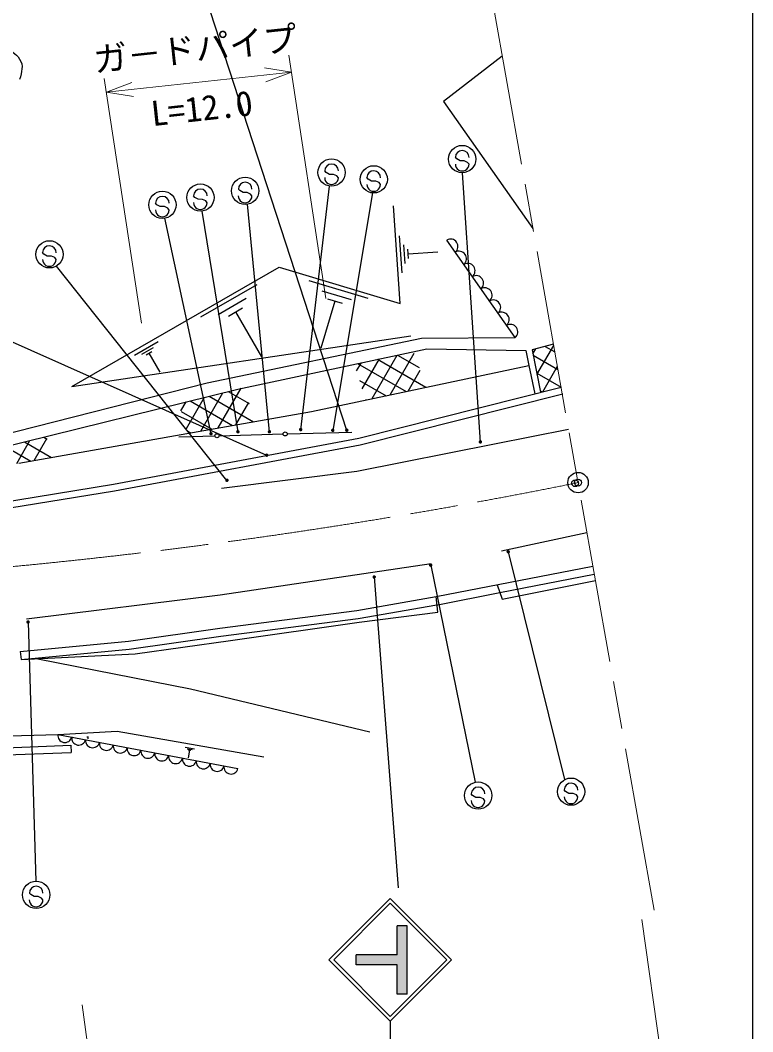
# Model space of a CAD drawing. Units: millimetres, scale not verified. Extents: x 40000 to 680000, y 20000 to 380000.
# Drawn here: x 525306 to 579000, y 243181 to 317290 of the extents above; entities that cross this region are included whole.
import ezdxf
from ezdxf.enums import TextEntityAlignment as Align

# ---------------------------------------------------------------- set-up
doc = ezdxf.new("R2010")
doc.units = ezdxf.units.MM
doc.header["$LTSCALE"] = 1000
doc.header["$PDMODE"] = 32
doc.header["$PDSIZE"] = 500
doc.linetypes.add('CHAIN', pattern=[18.5, 12, -1.5, 3.5, -1.5])
for name, color, linetype, lineweight in [('S-BGD', 7, 'Continuous', 25), ('S-BMK', 2, 'CHAIN', 13), ('S-BMK-SRVR', 3, 'Continuous', 25), ('S-STR-HTXT', 7, 'Continuous', 13), ('S-STR-STRC', 7, 'Continuous', 25), ('S-TTL-BAND', 7, 'Continuous', 25)]:
    doc.layers.add(name, color=color, linetype=linetype, lineweight=lineweight)
doc.layers.add('S-OTRS', color=6, linetype='Continuous')
doc.styles.add('@ＭＳ ゴシック', font='')
doc.styles.add('ＭＳ ゴシック', font='')
doc.styles.get('@ＭＳ ゴシック').set_extended_font_data('@MS Gothic')
doc.styles.get('ＭＳ ゴシック').set_extended_font_data('MS Gothic')

msp = doc.modelspace()

# ---------------------------------------------------------------- hatches: boundary and pattern name
at = {"layer": 'S-BGD'}
h = msp.add_hatch(dxfattribs=at)
h.set_pattern_fill('USER', color=256, style=0, pattern_type=2)
h.set_pattern_definition([(60, (564951, 290411), (-866.03, 500), []), (150, (564951, 290411), (-500, -866.03), [])])
h.paths.add_polyline_path([(564951, 290411), (564392, 293551), (562830, 293140), (563441, 290031)])
h = msp.add_hatch(dxfattribs=at)
h.set_pattern_fill('USER', color=256, style=0, pattern_type=2)
h.set_pattern_definition([(60, (555047, 290398), (-866.03, 500), []), (150, (555047, 290398), (-500, -866.03), [])])
h.paths.add_polyline_path([(555047, 290398), (554152, 293016), (549809, 292092), (550617, 289465)])
h = msp.add_hatch(dxfattribs=at)
h.set_pattern_fill('USER', color=256, style=0, pattern_type=2)
h.set_pattern_definition([(60, (542399, 287876), (-866.03, 500), []), (150, (542399, 287876), (-500, -866.03), [])])
h.paths.add_polyline_path([(542399, 287876), (541795, 290387), (541249, 290271), (536910, 289195), (537611, 287028)])
h = msp.add_hatch(dxfattribs=at)
h.set_pattern_fill('USER', color=256, style=0, pattern_type=2)
h.set_pattern_definition([(60, (527611, 285255), (-866.03, 500), []), (150, (527611, 285255), (-500, -866.03), [])])
h.paths.add_polyline_path([(527611, 285255), (527226, 286795), (523554, 285885), (523825, 284703), (525204, 284829)])
at = {"layer": 'S-STR-STRC'}
for points in [[(539329, 287119), (539308, 287124), (539286, 287125), (539264, 287122), (539243, 287116), (539224, 287106), (539207, 287093), (539192, 287077), (539180, 287059), (539171, 287039), (539166, 287018), (539165, 286996), (539167, 286974), (539174, 286954), (539183, 286934), (539196, 286917), (539212, 286902), (539230, 286890), (539250, 286881), (539272, 286876), (539293, 286875), (539315, 286877), (539336, 286884), (539355, 286893), (539373, 286907), (539388, 286922), (539400, 286941), (539408, 286961), (539413, 286982), (539415, 287004), (539412, 287025), (539406, 287046), (539396, 287066), (539383, 287083), (539367, 287098), (539349, 287110)], [(541298, 287258), (541277, 287263), (541255, 287264), (541234, 287261), (541213, 287255), (541193, 287245), (541176, 287232), (541161, 287216), (541149, 287198), (541140, 287178), (541135, 287157), (541134, 287135), (541137, 287114), (541143, 287093), (541153, 287073), (541166, 287056), (541182, 287041), (541200, 287029), (541220, 287020), (541241, 287015), (541263, 287014), (541284, 287017), (541305, 287023), (541325, 287033), (541342, 287046), (541357, 287061), (541369, 287080), (541378, 287100), (541383, 287121), (541384, 287143), (541381, 287164), (541375, 287185), (541365, 287205), (541352, 287222), (541336, 287237), (541318, 287249)], [(543611, 287258), (543590, 287263), (543568, 287264), (543546, 287261), (543526, 287255), (543506, 287245), (543489, 287232), (543474, 287216), (543462, 287198), (543453, 287178), (543448, 287157), (543447, 287135), (543449, 287114), (543456, 287093), (543465, 287073), (543479, 287056), (543494, 287041), (543513, 287029), (543533, 287020), (543554, 287015), (543576, 287014), (543597, 287017), (543618, 287023), (543638, 287033), (543655, 287046), (543670, 287061), (543682, 287080), (543691, 287100), (543696, 287121), (543697, 287143), (543694, 287164), (543688, 287185), (543678, 287205), (543665, 287222), (543649, 287237), (543631, 287249)], [(545902, 287418), (545881, 287423), (545859, 287425), (545837, 287422), (545817, 287416), (545797, 287406), (545780, 287393), (545765, 287377), (545753, 287359), (545744, 287339), (545739, 287318), (545738, 287296), (545740, 287274), (545747, 287254), (545757, 287234), (545770, 287217), (545785, 287202), (545804, 287190), (545824, 287181), (545845, 287176), (545867, 287175), (545888, 287177), (545909, 287184), (545929, 287193), (545946, 287206), (545961, 287222), (545973, 287241), (545982, 287261), (545987, 287282), (545988, 287304), (545985, 287325), (545979, 287346), (545969, 287365), (545956, 287383), (545940, 287398), (545922, 287410)], [(548253, 287363), (548231, 287368), (548210, 287370), (548188, 287367), (548167, 287361), (548148, 287351), (548130, 287338), (548115, 287322), (548103, 287304), (548095, 287284), (548090, 287263), (548088, 287241), (548091, 287219), (548097, 287198), (548107, 287179), (548120, 287162), (548136, 287147), (548154, 287135), (548174, 287126), (548195, 287121), (548217, 287120), (548239, 287122), (548260, 287129), (548279, 287138), (548297, 287151), (548311, 287167), (548323, 287185), (548332, 287205), (548337, 287227), (548338, 287248), (548336, 287270), (548329, 287291), (548320, 287310), (548307, 287328), (548291, 287343), (548273, 287355)], [(549284, 287375), (549263, 287380), (549241, 287381), (549220, 287379), (549199, 287372), (549179, 287363), (549162, 287350), (549147, 287334), (549135, 287316), (549126, 287296), (549121, 287274), (549120, 287253), (549123, 287231), (549129, 287210), (549139, 287191), (549152, 287173), (549168, 287158), (549186, 287146), (549206, 287138), (549227, 287133), (549249, 287131), (549270, 287134), (549291, 287140), (549311, 287150), (549328, 287163), (549343, 287179), (549355, 287197), (549364, 287217), (549369, 287238), (549370, 287260), (549367, 287282), (549361, 287303), (549351, 287322), (549338, 287339), (549323, 287354), (549304, 287366)], [(559074, 286516), (559053, 286521), (559031, 286522), (559010, 286520), (558989, 286514), (558969, 286504), (558952, 286491), (558937, 286475), (558925, 286457), (558916, 286437), (558911, 286416), (558910, 286394), (558913, 286372), (558919, 286351), (558929, 286332), (558942, 286314), (558958, 286299), (558976, 286287), (558996, 286279), (559017, 286274), (559039, 286273), (559060, 286275), (559081, 286281), (559101, 286291), (559118, 286304), (559133, 286320), (559145, 286338), (559154, 286358), (559159, 286380), (559160, 286401), (559157, 286423), (559151, 286444), (559141, 286463), (559128, 286481), (559112, 286496), (559094, 286508)], [(543413, 285542), (543392, 285547), (543370, 285549), (543349, 285546), (543328, 285540), (543308, 285530), (543291, 285517), (543276, 285501), (543264, 285483), (543255, 285463), (543250, 285442), (543249, 285420), (543252, 285398), (543258, 285377), (543268, 285358), (543281, 285340), (543296, 285325), (543315, 285314), (543335, 285305), (543356, 285300), (543378, 285299), (543399, 285301), (543420, 285307), (543440, 285317), (543457, 285330), (543472, 285346), (543484, 285364), (543493, 285384), (543498, 285406), (543499, 285427), (543496, 285449), (543490, 285470), (543480, 285489), (543467, 285507), (543451, 285522), (543433, 285534)], [(540495, 283707), (540474, 283712), (540452, 283714), (540430, 283711), (540409, 283705), (540390, 283695), (540372, 283682), (540357, 283666), (540345, 283648), (540337, 283628), (540332, 283607), (540331, 283585), (540333, 283563), (540339, 283542), (540349, 283523), (540362, 283505), (540378, 283490), (540396, 283479), (540416, 283470), (540437, 283465), (540459, 283464), (540481, 283466), (540502, 283472), (540521, 283482), (540539, 283495), (540554, 283511), (540566, 283529), (540574, 283549), (540579, 283571), (540580, 283592), (540578, 283614), (540572, 283635), (540562, 283654), (540549, 283672), (540533, 283687), (540515, 283699)], [(561111, 278466), (561090, 278471), (561068, 278472), (561047, 278470), (561026, 278463), (561006, 278454), (560989, 278441), (560974, 278425), (560962, 278407), (560953, 278387), (560948, 278365), (560947, 278344), (560950, 278322), (560956, 278301), (560966, 278282), (560979, 278264), (560995, 278249), (561013, 278237), (561033, 278229), (561054, 278224), (561076, 278222), (561097, 278225), (561118, 278231), (561138, 278241), (561155, 278254), (561170, 278270), (561182, 278288), (561191, 278308), (561196, 278329), (561197, 278351), (561194, 278373), (561188, 278394), (561178, 278413), (561165, 278431), (561149, 278445), (561131, 278457)], [(555432, 277485), (555411, 277490), (555389, 277491), (555368, 277489), (555347, 277482), (555327, 277473), (555310, 277460), (555295, 277444), (555283, 277426), (555274, 277406), (555269, 277384), (555268, 277363), (555271, 277341), (555277, 277320), (555287, 277301), (555300, 277283), (555316, 277268), (555334, 277256), (555354, 277248), (555375, 277243), (555397, 277241), (555418, 277244), (555439, 277250), (555459, 277260), (555476, 277273), (555491, 277289), (555503, 277307), (555512, 277327), (555517, 277348), (555518, 277370), (555515, 277392), (555509, 277413), (555499, 277432), (555486, 277449), (555470, 277464), (555452, 277476)], [(551291, 276621), (551270, 276626), (551248, 276627), (551227, 276624), (551206, 276618), (551186, 276608), (551169, 276595), (551154, 276579), (551142, 276561), (551133, 276541), (551128, 276520), (551127, 276498), (551130, 276476), (551136, 276456), (551146, 276436), (551159, 276419), (551175, 276404), (551193, 276392), (551213, 276383), (551234, 276378), (551256, 276377), (551277, 276379), (551298, 276386), (551318, 276396), (551335, 276409), (551350, 276424), (551362, 276443), (551371, 276463), (551376, 276484), (551377, 276506), (551374, 276527), (551368, 276548), (551358, 276568), (551345, 276585), (551329, 276600), (551311, 276612)], [(525917, 273322), (525896, 273327), (525874, 273328), (525853, 273326), (525832, 273319), (525812, 273310), (525795, 273297), (525780, 273281), (525768, 273263), (525759, 273243), (525754, 273221), (525753, 273200), (525756, 273178), (525762, 273157), (525772, 273138), (525785, 273120), (525801, 273105), (525819, 273093), (525839, 273085), (525860, 273080), (525882, 273078), (525904, 273081), (525924, 273087), (525944, 273097), (525961, 273110), (525976, 273126), (525988, 273144), (525997, 273164), (526002, 273185), (526003, 273207), (526001, 273229), (525994, 273250), (525984, 273269), (525971, 273286), (525956, 273301), (525937, 273313)], [(552929, 248073), (549929, 248073), (549929, 248823), (552929, 248823), (552929, 250948), (553679, 250948), (553679, 245948), (552929, 245948)]]:
    msp.add_hatch(color=256, dxfattribs=at).paths.add_polyline_path(points)

# ---------------------------------------------------------------- linework, layer by layer
at = {"layer": 'S-BGD'}
for p, q in [((560638, 314668), (556342, 311334)), ((556342, 311334), (562886, 302022)), ((553146, 296536), (552664, 303700)), ((553296, 298778), (553113, 301498)), ((561579, 294040), (556569, 301187)), ((553522, 299477), (553430, 300837)), ((553771, 299835), (553725, 300515)), ((553748, 300175), (555924, 300321)), ((529097, 290458), (544278, 299196)), ((544278, 299196), (553146, 296536)), ((538554, 295556), (542672, 297926)), ((546471, 298225), (550780, 296933)), ((547419, 297471), (549574, 296825)), ((539821, 295737), (541879, 296922)), ((548367, 296717), (547333, 293270)), ((547829, 296879), (548906, 296555)), ((540572, 295621), (541602, 296214)), ((541087, 295918), (542983, 292624)), ((529097, 290458), (553929, 294162)), ((533678, 292749), (535412, 293748)), ((539016, 290727), (554718, 293988)), ((554718, 293988), (561579, 294040)), ((564392, 293551), (562830, 293140)), ((534212, 292825), (535079, 293325)), ((534528, 292777), (534962, 293026)), ((534745, 292902), (535544, 291514)), ((541249, 290271), (555100, 293218)), ((555100, 293218), (562377, 293088)), ((562377, 293088), (562589, 291986)), ((562830, 293140), (563441, 290031)), ((546651, 288630), (562589, 291986)), ((562589, 291986), (563020, 289925)), ((520879, 286119), (539016, 290727)), ((521465, 285367), (541249, 290271)), ((550122, 286679), (564951, 290411)), ((550229, 286190), (565073, 289926)), ((525204, 284829), (546651, 288630)), ((536930, 286776), (539579, 286845)), ((539879, 286853), (544578, 286977)), ((544877, 286985), (549616, 287109)), ((560059, 286247), (565497, 287339)), ((532141, 283301), (550122, 286679)), ((532227, 282808), (550229, 286190)), ((549985, 284263), (560059, 286247)), ((540065, 283003), (549985, 284263)), ((521192, 281520), (532141, 283301)), ((521253, 281024), (532227, 282808)), ((560578, 278422), (566845, 279756)), ((539973, 275204), (555438, 277494)), ((555795, 275062), (567281, 277303)), ((560465, 275362), (567386, 276712)), ((567386, 276712), (567396, 276714)), ((560273, 275936), (560625, 274879)), ((560625, 274879), (567469, 276246)), ((525766, 273443), (539973, 275204)), ((549979, 274053), (555795, 275062)), ((555904, 273914), (555795, 275062)), ((555904, 274471), (560465, 275362)), ((550069, 273460), (555852, 274462)), ((555852, 274462), (555904, 274471)), ((539936, 272749), (549979, 274053)), ((550140, 273184), (555904, 273914)), ((533233, 271810), (539936, 272749)), ((540017, 272154), (550069, 273460)), ((540723, 271853), (550140, 273184)), ((533303, 271214), (540017, 272154)), ((525310, 271047), (533233, 271810)), ((533733, 270862), (540723, 271853)), ((525310, 271047), (525367, 270450)), ((525367, 270450), (533303, 271214)), ((525367, 270450), (533733, 270862)), ((526606, 270511), (537797, 268295)), ((537797, 268295), (550937, 265152)), ((495985, 263946), (528068, 264970)), ((528068, 264970), (532410, 265195)), ((528068, 264970), (541261, 262465)), ((530189, 264780), (530320, 264786)), ((530255, 264783), (530261, 264653)), ((532410, 265195), (543174, 263317)), ((501132, 263074), (529010, 264172)), ((529010, 264172), (529031, 263647)), ((537389, 264022), (538091, 263899)), ((537553, 263921), (537904, 263860)), ((537628, 263836), (537804, 263805)), ((501287, 262554), (529031, 263647)), ((537716, 263820), (537618, 263259))]:
    msp.add_line(p, q, dxfattribs=at)
for centre in [(539729, 286849), (544728, 286981)]:
    msp.add_circle(centre, 150, dxfattribs=at)
for centre, radius, start, end in [((556843, 300713), 548, 310.01489, 120.04201), ((557469, 299820), 548, 310.01489, 120.04201), ((558095, 298926), 548, 310.01489, 120.04201), ((558721, 298033), 548, 310.01489, 120.04201), ((559348, 297139), 548, 310.01489, 120.04201), ((559974, 296246), 548, 310.01489, 120.04201), ((560600, 295353), 548, 310.01489, 120.04201), ((561226, 294459), 548, 310.01489, 120.04201), ((528579, 264890), 517, 171.10745, 347.39027), ((529594, 264698), 517, 171.10745, 347.39027), ((530608, 264505), 517, 171.10745, 347.39027), ((531623, 264312), 517, 171.10745, 347.39027), ((532638, 264120), 517, 171.10745, 347.39027), ((533653, 263927), 517, 171.10745, 347.39027), ((534668, 263734), 517, 171.10745, 347.39027), ((535683, 263541), 517, 171.10745, 347.39027), ((536697, 263349), 517, 171.10745, 347.39027), ((537712, 263156), 517, 171.10745, 347.39027), ((538727, 262963), 517, 171.10745, 347.39027), ((539742, 262771), 517, 171.10745, 347.39027), ((540757, 262578), 517, 171.10745, 347.39027)]:
    msp.add_arc(centre, radius, start, end, dxfattribs=at)
at = {"layer": 'S-BMK'}
msp.add_line((571762, 252102), (555432, 343947), dxfattribs=at)
msp.add_arc((486831, 675462), 400000, 267.11997, 281.44392, dxfattribs=at)
at = {"layer": 'S-BMK-SRVR'}
msp.add_circle((566195, 283414), 750, dxfattribs=at)
for p in [(565978, 283370), (566195, 283414)]:
    msp.add_point(p, dxfattribs=at)
at = {"layer": 'S-OTRS'}
msp.add_point((565978, 283370), dxfattribs=at)
at = {"layer": 'S-STR-HTXT'}
for p, q in [((547702, 296902), (544996, 314723)), ((531626, 312008), (545183, 313493)), ((545183, 313493), (543206, 313797)), ((545183, 313493), (543319, 312768)), ((534200, 295097), (531471, 313026)), ((531626, 312008), (533490, 312732)), ((531626, 312008), (533603, 311703)), ((570864, 251409), (573133, 235394)), ((529847, 245153), (531979, 229652))]:
    msp.add_line(p, q, dxfattribs=at)
at = {"layer": 'S-STR-STRC'}
for p, q in [((549247, 287244), (538083, 321542)), ((557305, 307131), (557205, 307249)), ((557550, 306992), (557305, 307131)), ((557850, 306990), (557550, 306992)), ((558095, 306878), (557850, 306990)), ((558201, 306742), (558095, 306878)), ((547728, 306139), (547628, 306257)), ((547973, 306000), (547728, 306139)), ((559037, 286385), (557732, 306121)), ((548273, 305998), (547973, 306000)), ((548518, 305886), (548273, 305998)), ((548624, 305750), (548518, 305886)), ((550818, 305643), (550719, 305761)), ((551063, 305504), (550818, 305643)), ((551364, 305502), (551063, 305504)), ((551609, 305390), (551364, 305502)), ((551715, 305254), (551609, 305390)), ((541394, 304804), (541294, 304922)), ((541639, 304665), (541394, 304804)), ((541939, 304662), (541639, 304665)), ((542185, 304550), (541939, 304662)), ((545865, 287288), (547974, 305140)), ((551134, 304636), (548216, 287232)), ((535327, 303774), (535228, 303892)), ((538112, 304308), (538013, 304426)), ((538357, 304169), (538112, 304308)), ((538658, 304166), (538357, 304169)), ((538903, 304054), (538658, 304166)), ((539009, 303918), (538903, 304054)), ((542290, 304414), (542185, 304550)), ((535572, 303634), (535327, 303774)), ((535873, 303632), (535572, 303634)), ((536118, 303520), (535873, 303632)), ((536224, 303384), (536118, 303520)), ((538615, 303302), (541261, 287127)), ((543574, 287127), (541962, 303808)), ((539292, 286988), (535908, 302780)), ((527047, 300149), (526948, 300267)), ((527292, 300010), (527047, 300149)), ((527593, 300007), (527292, 300010)), ((527838, 299895), (527593, 300007)), ((527944, 299759), (527838, 299895)), ((540458, 283576), (527958, 299279)), ((543376, 285411), (514979, 298026)), ((561074, 278335), (565210, 261654)), ((555395, 277354), (558655, 261462)), ((551240, 276519), (553001, 253718)), ((525880, 273199), (526450, 254216)), ((565279, 260782), (565180, 260900)), ((558468, 260496), (558369, 260614)), ((558713, 260356), (558468, 260496)), ((559014, 260354), (558713, 260356)), ((559259, 260242), (559014, 260354)), ((559365, 260106), (559259, 260242)), ((565524, 260643), (565279, 260782)), ((565825, 260640), (565524, 260643)), ((566070, 260528), (565825, 260640)), ((566176, 260392), (566070, 260528)), ((526074, 253227), (525975, 253345)), ((526319, 253088), (526074, 253227)), ((526620, 253085), (526319, 253088)), ((526865, 252974), (526620, 253085)), ((526971, 252837), (526865, 252974)), ((547929, 248448), (552429, 252948)), ((556929, 248448), (552429, 252948)), ((548283, 248448), (552429, 252594)), ((556576, 248448), (552429, 252594)), ((553679, 250948), (552929, 250948)), ((552929, 248823), (552929, 250948)), ((553679, 245948), (553679, 250948)), ((547930, 248448), (552429, 243948)), ((548283, 248448), (552429, 244301)), ((549929, 248073), (549929, 248823)), ((552929, 248823), (549929, 248823)), ((552429, 243948), (556929, 248448)), ((552429, 244301), (556576, 248448)), ((552929, 248073), (549929, 248073)), ((552929, 245948), (552929, 248073)), ((553679, 245948), (552929, 245948)), ((552430, 243948), (552430, 241948))]:
    msp.add_line(p, q, dxfattribs=at)
for centre in [(557704, 307121), (548127, 306129), (551218, 305633), (541793, 304793), (535727, 303763), (538512, 304297), (527447, 300138), (565679, 260771), (558868, 260485), (526474, 253216)]:
    msp.add_circle(centre, 1000, dxfattribs=at)
for centre, start, end in [((557705, 307246), 359.55488, 179.55488), ((548128, 306254), 359.55488, 179.55488), ((551219, 305758), 359.55488, 179.55488), ((557701, 306746), 179.55488, 359.55488), ((541794, 304918), 359.55488, 179.55488), ((548124, 305754), 179.55488, 359.55488), ((538513, 304422), 359.55488, 179.55488), ((551215, 305258), 179.55488, 359.55488), ((535728, 303888), 359.55488, 179.55488), ((538509, 303922), 179.55488, 359.55488), ((541790, 304418), 179.55488, 359.55488), ((535724, 303388), 179.55488, 359.55488), ((527448, 300263), 359.55488, 179.55488), ((527444, 299763), 179.55488, 359.55488), ((558869, 260610), 359.55488, 179.55488), ((565680, 260896), 359.55488, 179.55488), ((565676, 260396), 179.55488, 359.55488), ((558865, 260110), 179.55488, 359.55488), ((526475, 253341), 359.55488, 179.55488), ((526471, 252841), 179.55488, 359.55488)]:
    msp.add_arc(centre, 500, start, end, dxfattribs=at)
msp.add_open_spline([(524763, 314946), (525000, 314799), (525112, 314677), (525263, 314446), (525584, 313955), (525398, 313521), (525263, 312946)], degree=3, knots=[0, 0, 0, 0, 1, 1, 1, 2, 2, 2, 2], dxfattribs=at)
at = {"layer": 'S-TTL-BAND'}
msp.add_line((579000, 20000), (579000, 370000), dxfattribs=at)

# ---------------------------------------------------------------- texts
at = {"layer": 'S-STR-HTXT', "style": 'ＭＳ ゴシック'}
msp.add_text('ガ－ドパイプ', height=1833, rotation=6.228, dxfattribs=at).set_placement((538296, 313744), align=Align.BOTTOM_CENTER)
at = {"layer": 'S-STR-HTXT', "style": '@ＭＳ ゴシック'}
msp.add_text('L=12.0', height=1833, rotation=6.228, dxfattribs=at).set_placement((538513, 311756), align=Align.TOP_CENTER)

doc.saveas('drawing.dxf')
